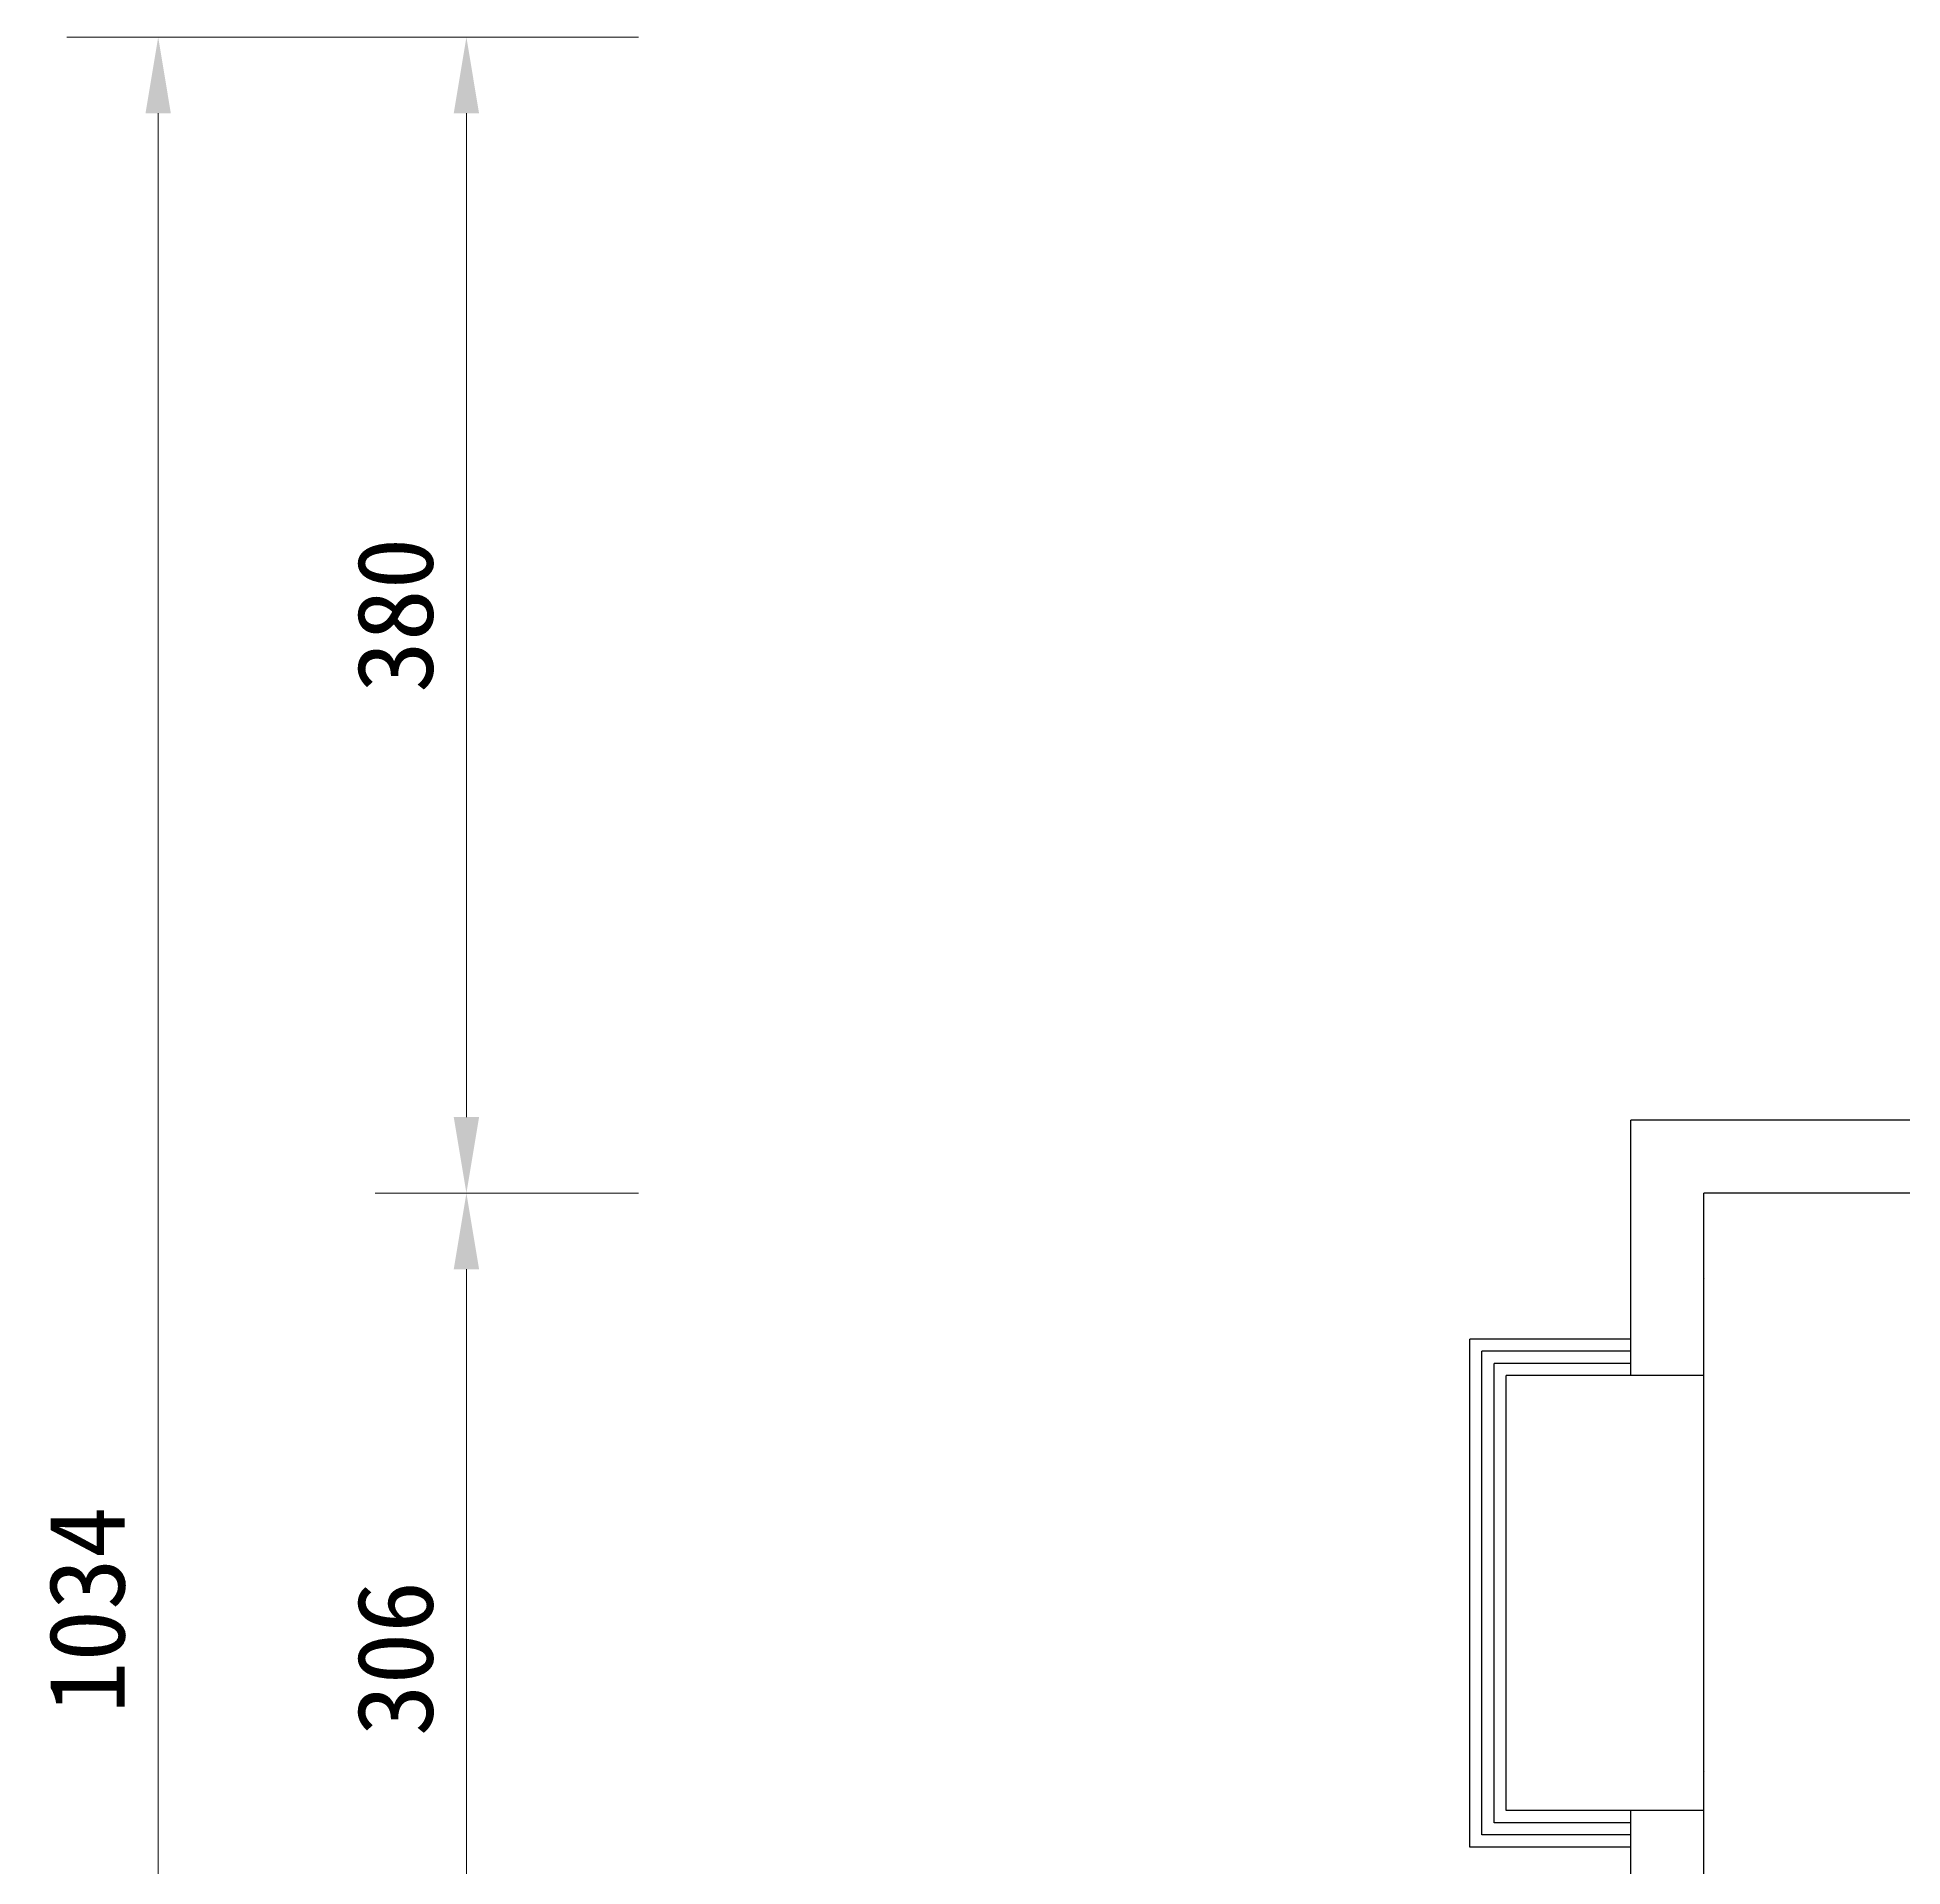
# Model space of a CAD drawing. Header units: centimetres. Extents: x 1966 to 8787, y 7398 to 12383.
# Drawn here: x 1966 to 2579, y 9313 to 9914 of the extents above; entities that cross this region are included whole.
import ezdxf

# ---------------------------------------------------------------- set-up
doc = ezdxf.new("R2010")
doc.units = ezdxf.units.CM
doc.header["$PDMODE"] = 35
doc.styles.add('文2.5', font='kaiu.ttf', dxfattribs={"height": 2.5})
doc.dimstyles.new('DIM2.5', dxfattribs={"dimtxt": 2.5, "dimasz": 2.5, "dimexe": 3, "dimexo": 1, "dimgap": 1, "dimtad": 1, "dimdec": 1, "dimdsep": 46, "dimtxsty": '文2.5', "dimcen": 0, "dimadec": 0, "dimazin": 0, "dimtfac": 1, "dimtdec": 1, "dimtmove": 0, "dimatfit": 3, "dimfxl": 1, "dimlwd": 15, "dimlwe": 15, "dimarcsym": 0})

# ---------------------------------------------------------------- blocks, each defined once
blk = doc.blocks.new('*D130')
at = {"color": 0, "linetype": 'Continuous', "lineweight": 15, "transparency": 16777216}
for p, q in [((2163.75, 9534.29), (2077.2, 9534.29)), ((2107.2, 9253.29), (2107.2, 9509.29)), ((2163.75, 9228.29), (2077.2, 9228.29))]:
    blk.add_line(p, q, dxfattribs=at)
at = {"color": 0, "transparency": 16777216}
for points in [[(2103.03, 9509.29), (2111.36, 9509.29), (2107.2, 9534.29)], [(2103.03, 9253.29), (2111.36, 9253.29), (2107.2, 9228.29)]]:
    blk.add_solid(points, dxfattribs=at)
at = {"layer": 'DEFPOINTS', "color": 0, "transparency": 16777216}
for p in [(2107.2, 9534.29), (2173.75, 9534.29), (2173.75, 9228.29)]:
    blk.add_point(p, dxfattribs=at)
at = {"color": 0, "transparency": 16777216, "insert": (2083.87, 9381.29), "char_height": 25, "attachment_point": 5, "rotation": 90, "style": '文2.5'}
blk.add_mtext('306', dxfattribs=at)
blk = doc.blocks.new('*D131')
at = {"color": 0, "linetype": 'Continuous', "lineweight": 15, "transparency": 16777216}
for p, q in [((2163.75, 9914.29), (2077.2, 9914.29)), ((2107.2, 9559.29), (2107.2, 9889.29)), ((2163.75, 9534.29), (2077.2, 9534.29))]:
    blk.add_line(p, q, dxfattribs=at)
at = {"color": 0, "transparency": 16777216}
for points in [[(2103.03, 9889.29), (2111.36, 9889.29), (2107.2, 9914.29)], [(2103.03, 9559.29), (2111.36, 9559.29), (2107.2, 9534.29)]]:
    blk.add_solid(points, dxfattribs=at)
at = {"layer": 'DEFPOINTS', "color": 0, "transparency": 16777216}
for p in [(2107.2, 9914.29), (2173.75, 9914.29), (2173.75, 9534.29)]:
    blk.add_point(p, dxfattribs=at)
at = {"color": 0, "transparency": 16777216, "insert": (2083.87, 9724.29), "char_height": 25, "attachment_point": 5, "rotation": 90, "style": '文2.5'}
blk.add_mtext('380', dxfattribs=at)
blk = doc.blocks.new('*D147')
at = {"color": 0, "linetype": 'Continuous', "lineweight": 15, "transparency": 16777216}
for p, q in [((2163.75, 9914.29), (1975.89, 9914.29)), ((2005.89, 8905.29), (2005.89, 9889.29)), ((2163.82, 8880.29), (1975.89, 8880.29))]:
    blk.add_line(p, q, dxfattribs=at)
at = {"color": 0, "transparency": 16777216}
for points in [[(2001.72, 9889.29), (2010.05, 9889.29), (2005.89, 9914.29)], [(2001.72, 8905.29), (2010.05, 8905.29), (2005.89, 8880.29)]]:
    blk.add_solid(points, dxfattribs=at)
at = {"layer": 'DEFPOINTS', "color": 0, "transparency": 16777216}
for p in [(2005.89, 9914.29), (2173.75, 9914.29), (2173.82, 8880.29)]:
    blk.add_point(p, dxfattribs=at)
at = {"color": 0, "transparency": 16777216, "insert": (1982.56, 9397.29), "char_height": 25, "attachment_point": 5, "rotation": 90, "style": '文2.5'}
blk.add_mtext('1034', dxfattribs=at)

msp = doc.modelspace()

# ---------------------------------------------------------------- linework, layer by layer
for p, q in [((2655.88, 9558.29), (2489.97, 9558.29)), ((2489.97, 9486.29), (2489.97, 9558.29)), ((2688.03, 9534.29), (2513.97, 9534.29)), ((2513.97, 9506.3), (2513.97, 9534.29)), ((2513.97, 9506.3), (2514.08, 9506.41)), ((2513.97, 9474.29), (2513.97, 9506.3)), ((2436.97, 9319.29), (2436.97, 9486.29)), ((2489.97, 9486.29), (2436.97, 9486.29)), ((2489.97, 9482.29), (2489.97, 9486.29)), ((2440.97, 9323.29), (2440.97, 9482.29)), ((2489.97, 9482.29), (2440.97, 9482.29)), ((2489.97, 9478.29), (2489.97, 9482.29)), ((2444.97, 9327.29), (2444.97, 9478.29)), ((2489.97, 9478.29), (2444.97, 9478.29)), ((2448.97, 9331.29), (2448.97, 9474.29)), ((2489.97, 9474.29), (2448.97, 9474.29)), ((2489.97, 9474.29), (2489.97, 9478.29)), ((2513.97, 9474.29), (2489.97, 9474.29)), ((2513.97, 9344.3), (2513.97, 9474.29)), ((2513.97, 9344.3), (2514.08, 9344.41)), ((2513.97, 9331.29), (2513.97, 9344.3)), ((2489.97, 9327.29), (2444.97, 9327.29)), ((2489.97, 9331.29), (2448.97, 9331.29)), ((2513.97, 9331.29), (2489.97, 9331.29)), ((2489.97, 9327.29), (2489.97, 9331.29)), ((2489.97, 9323.29), (2489.97, 9327.29)), ((2513.97, 9228.29), (2513.97, 9331.29)), ((2489.97, 9323.29), (2440.97, 9323.29)), ((2489.97, 9319.29), (2489.97, 9323.29)), ((2489.97, 9319.29), (2436.97, 9319.29)), ((2489.97, 9306.43), (2489.97, 9319.29))]:
    msp.add_line(p, q)

# ---------------------------------------------------------------- dimensions: what is measured, and where the dimension line sits
for base, p1, p2, picture, middle in [((2005.89, 9914.29), (2173.82, 8880.29), (2173.75, 9914.29), '*D147', (1982.56, 9397.29)), ((2107.2, 9914.29), (2173.75, 9534.29), (2173.75, 9914.29), '*D131', (2083.87, 9724.29)), ((2107.2, 9534.29), (2173.75, 9228.29), (2173.75, 9534.29), '*D130', (2083.87, 9381.29))]:
    dim = msp.add_linear_dim(base=base, p1=p1, p2=p2, angle=90, dimstyle='DIM2.5')
    dim.commit()
    dim.dimension.update_dxf_attribs({"geometry": picture, "text_midpoint": middle})

doc.saveas('drawing.dxf')
